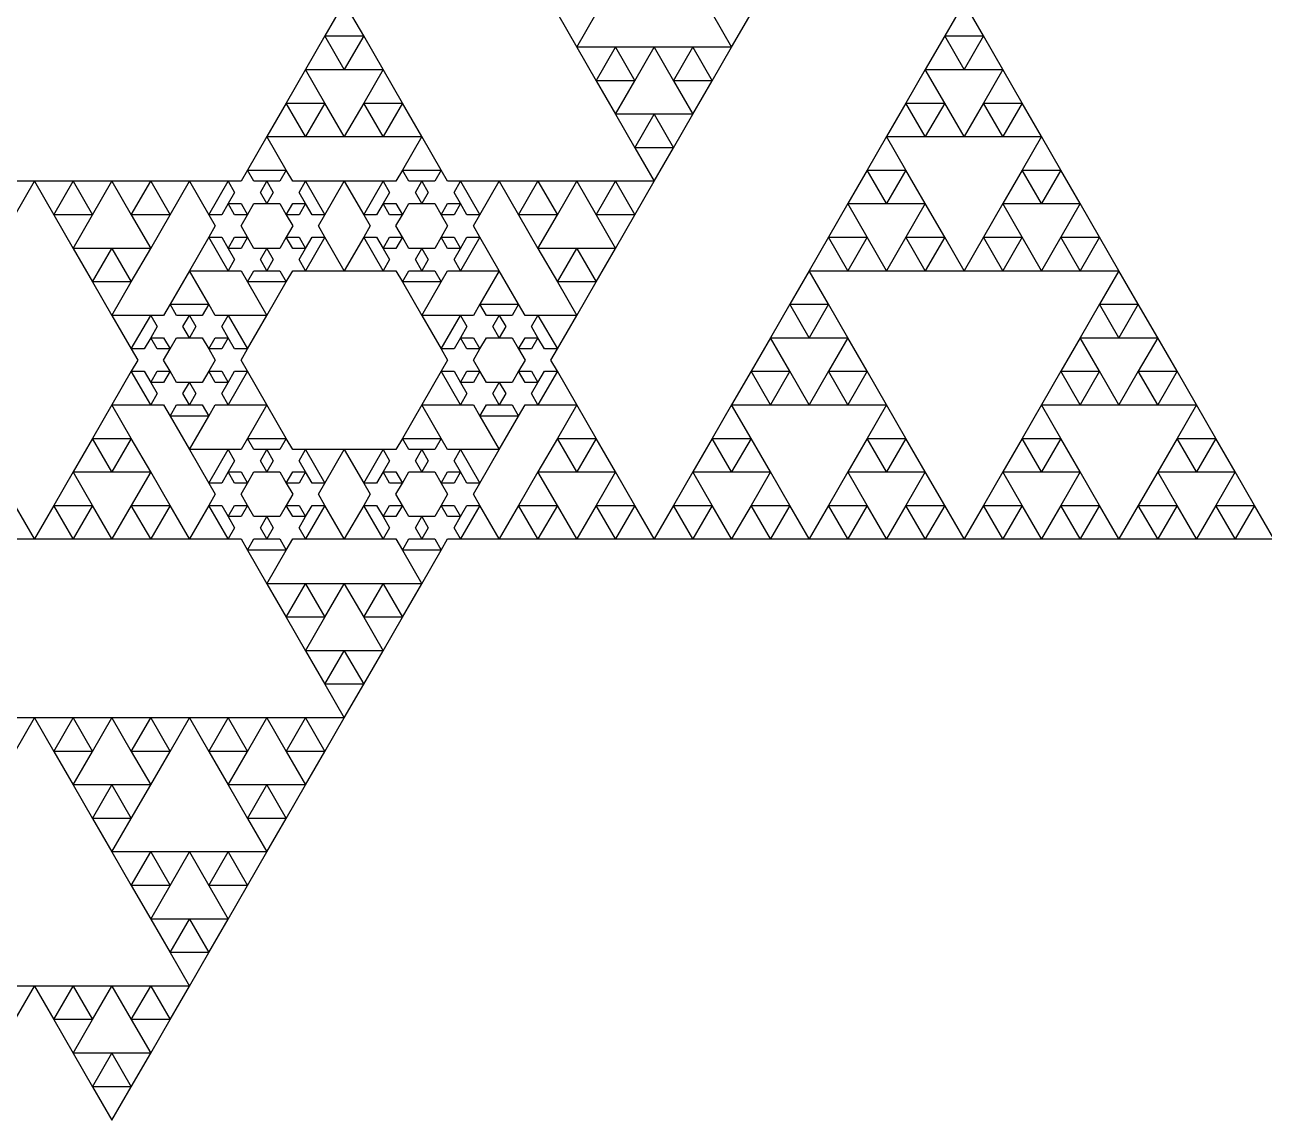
# Model space of a CAD drawing. Header units: metres. Extents: x -50 to 50, y -58 to 58.
# Drawn here: x -12.6 to -0.1, y 8.57 to 19.62 of the extents above; entities that cross this region are included whole.
import ezdxf

# ---------------------------------------------------------------- set-up
doc = ezdxf.new("R2010")
doc.units = ezdxf.units.M

msp = doc.modelspace()

# ---------------------------------------------------------------- linework, layer by layer
for p, q in [((-9.375, 19.8464), (-9.57031, 19.5081)), ((-9.17969, 19.5081), (-9.375, 19.8464)), ((-3.125, 19.8464), (-3.32031, 19.5081)), ((-2.92969, 19.5081), (-3.125, 19.8464)), ((-7.22656, 19.7337), (-7.03125, 19.3954)), ((-7.03125, 19.3954), (-6.83594, 19.7337)), ((-5.66406, 19.7337), (-5.46875, 19.3954)), ((-5.46875, 19.3954), (-5.27344, 19.7337)), ((-9.57031, 19.5081), (-9.76562, 19.1698)), ((-9.57031, 19.5081), (-9.17969, 19.5081)), ((-9.375, 19.1698), (-9.57031, 19.5081)), ((-9.17969, 19.5081), (-9.375, 19.1698)), ((-8.98438, 19.1698), (-9.17969, 19.5081)), ((-3.32031, 19.5081), (-3.51562, 19.1698)), ((-3.32031, 19.5081), (-2.92969, 19.5081)), ((-3.125, 19.1698), (-3.32031, 19.5081)), ((-2.92969, 19.5081), (-3.125, 19.1698)), ((-2.73438, 19.1698), (-2.92969, 19.5081)), ((-6.64062, 19.3954), (-7.03125, 19.3954)), ((-7.03125, 19.3954), (-6.83594, 19.0571)), ((-6.83594, 19.0571), (-6.64062, 19.3954)), ((-6.25, 19.3954), (-6.64062, 19.3954)), ((-6.64062, 19.3954), (-6.44531, 19.0571)), ((-6.44531, 19.0571), (-6.25, 19.3954)), ((-5.85938, 19.3954), (-6.25, 19.3954)), ((-6.25, 19.3954), (-6.05469, 19.0571)), ((-6.05469, 19.0571), (-5.85938, 19.3954)), ((-5.46875, 19.3954), (-5.85938, 19.3954)), ((-5.85938, 19.3954), (-5.66406, 19.0571)), ((-5.66406, 19.0571), (-5.46875, 19.3954)), ((-9.76562, 19.1698), (-9.96094, 18.8315)), ((-9.76562, 19.1698), (-9.375, 19.1698)), ((-9.57031, 18.8315), (-9.76562, 19.1698)), ((-9.375, 19.1698), (-8.98438, 19.1698)), ((-8.98438, 19.1698), (-9.17969, 18.8315)), ((-8.78906, 18.8315), (-8.98438, 19.1698)), ((-3.51562, 19.1698), (-3.71094, 18.8315)), ((-3.51562, 19.1698), (-3.125, 19.1698)), ((-3.32031, 18.8315), (-3.51562, 19.1698)), ((-3.125, 19.1698), (-2.73438, 19.1698)), ((-2.73438, 19.1698), (-2.92969, 18.8315)), ((-2.53906, 18.8315), (-2.73438, 19.1698)), ((-6.44531, 19.0571), (-6.83594, 19.0571)), ((-6.83594, 19.0571), (-6.64062, 18.7188)), ((-6.64062, 18.7188), (-6.44531, 19.0571)), ((-5.66406, 19.0571), (-6.05469, 19.0571)), ((-6.05469, 19.0571), (-5.85938, 18.7188)), ((-5.85938, 18.7188), (-5.66406, 19.0571)), ((-9.96094, 18.8315), (-10.1562, 18.4932)), ((-9.96094, 18.8315), (-9.57031, 18.8315)), ((-9.76562, 18.4932), (-9.96094, 18.8315)), ((-9.57031, 18.8315), (-9.76562, 18.4932)), ((-9.375, 18.4932), (-9.57031, 18.8315)), ((-9.17969, 18.8315), (-9.375, 18.4932)), ((-9.17969, 18.8315), (-8.78906, 18.8315)), ((-8.98438, 18.4932), (-9.17969, 18.8315)), ((-8.78906, 18.8315), (-8.98438, 18.4932)), ((-8.59375, 18.4932), (-8.78906, 18.8315)), ((-3.71094, 18.8315), (-3.90625, 18.4932)), ((-3.71094, 18.8315), (-3.32031, 18.8315)), ((-3.51562, 18.4932), (-3.71094, 18.8315)), ((-3.32031, 18.8315), (-3.51562, 18.4932)), ((-3.125, 18.4932), (-3.32031, 18.8315)), ((-2.92969, 18.8315), (-3.125, 18.4932)), ((-2.92969, 18.8315), (-2.53906, 18.8315)), ((-2.73438, 18.4932), (-2.92969, 18.8315)), ((-2.53906, 18.8315), (-2.73438, 18.4932)), ((-2.34375, 18.4932), (-2.53906, 18.8315)), ((-6.25, 18.7188), (-6.64062, 18.7188)), ((-6.64062, 18.7188), (-6.44531, 18.3805)), ((-6.44531, 18.3805), (-6.25, 18.7188)), ((-5.85938, 18.7188), (-6.25, 18.7188)), ((-6.25, 18.7188), (-6.05469, 18.3805)), ((-6.05469, 18.3805), (-5.85938, 18.7188)), ((-10.1562, 18.4932), (-10.3516, 18.1549)), ((-10.1562, 18.4932), (-9.76562, 18.4932)), ((-9.96094, 18.1549), (-10.1562, 18.4932)), ((-9.76562, 18.4932), (-9.375, 18.4932)), ((-9.375, 18.4932), (-8.98438, 18.4932)), ((-8.98438, 18.4932), (-8.59375, 18.4932)), ((-8.59375, 18.4932), (-8.78906, 18.1549)), ((-8.39844, 18.1549), (-8.59375, 18.4932)), ((-6.05469, 18.3805), (-6.44531, 18.3805)), ((-6.44531, 18.3805), (-6.25, 18.0422)), ((-6.25, 18.0422), (-6.05469, 18.3805)), ((-3.90625, 18.4932), (-4.10156, 18.1549)), ((-3.90625, 18.4932), (-3.51562, 18.4932)), ((-3.71094, 18.1549), (-3.90625, 18.4932)), ((-3.51562, 18.4932), (-3.125, 18.4932)), ((-3.125, 18.4932), (-2.73438, 18.4932)), ((-2.73438, 18.4932), (-2.34375, 18.4932)), ((-2.34375, 18.4932), (-2.53906, 18.1549)), ((-2.14844, 18.1549), (-2.34375, 18.4932)), ((-10.3516, 18.1549), (-10.4167, 18.0422)), ((-10.3516, 18.1549), (-9.96094, 18.1549)), ((-10.2865, 18.0422), (-10.3516, 18.1549)), ((-9.96094, 18.1549), (-10.026, 18.0422)), ((-9.89584, 18.0422), (-9.96094, 18.1549)), ((-8.78906, 18.1549), (-8.85416, 18.0422)), ((-8.78906, 18.1549), (-8.39844, 18.1549)), ((-8.72397, 18.0422), (-8.78906, 18.1549)), ((-8.39844, 18.1549), (-8.46353, 18.0422)), ((-8.33334, 18.0422), (-8.39844, 18.1549)), ((-4.10156, 18.1549), (-4.29688, 17.8167)), ((-4.10156, 18.1549), (-3.71094, 18.1549)), ((-3.90625, 17.8167), (-4.10156, 18.1549)), ((-3.71094, 18.1549), (-3.90625, 17.8167)), ((-3.51562, 17.8167), (-3.71094, 18.1549)), ((-2.53906, 18.1549), (-2.73438, 17.8167)), ((-2.53906, 18.1549), (-2.14844, 18.1549)), ((-2.34375, 17.8167), (-2.53906, 18.1549)), ((-2.14844, 18.1549), (-2.34375, 17.8167)), ((-1.95312, 17.8167), (-2.14844, 18.1549)), ((-12.5, 18.0422), (-12.8906, 18.0422)), ((-12.6953, 17.7039), (-12.5, 18.0422)), ((-12.1094, 18.0422), (-12.5, 18.0422)), ((-12.5, 18.0422), (-12.3047, 17.7039)), ((-12.3047, 17.7039), (-12.1094, 18.0422)), ((-11.7188, 18.0422), (-12.1094, 18.0422)), ((-12.1094, 18.0422), (-11.9141, 17.7039)), ((-11.9141, 17.7039), (-11.7188, 18.0422)), ((-11.3281, 18.0422), (-11.7188, 18.0422)), ((-11.7188, 18.0422), (-11.5234, 17.7039)), ((-11.5234, 17.7039), (-11.3281, 18.0422)), ((-10.9375, 18.0422), (-11.3281, 18.0422)), ((-11.3281, 18.0422), (-11.1328, 17.7039)), ((-11.1328, 17.7039), (-10.9375, 18.0422)), ((-10.5469, 18.0422), (-10.9375, 18.0422)), ((-10.9375, 18.0422), (-10.7422, 17.7039)), ((-10.7422, 17.7039), (-10.5469, 18.0422)), ((-10.4167, 18.0422), (-10.5469, 18.0422)), ((-10.5469, 18.0422), (-10.4818, 17.9294)), ((-10.1562, 18.0422), (-10.2865, 18.0422)), ((-10.2214, 17.9294), (-10.1562, 18.0422)), ((-10.026, 18.0422), (-10.1562, 18.0422)), ((-10.1562, 18.0422), (-10.0911, 17.9294)), ((-9.76562, 18.0422), (-9.89584, 18.0422)), ((-9.83073, 17.9294), (-9.76562, 18.0422)), ((-9.375, 18.0422), (-9.76562, 18.0422)), ((-9.76562, 18.0422), (-9.57031, 17.7039)), ((-9.57031, 17.7039), (-9.375, 18.0422)), ((-8.98438, 18.0422), (-9.375, 18.0422)), ((-9.375, 18.0422), (-9.17969, 17.7039)), ((-9.17969, 17.7039), (-8.98438, 18.0422)), ((-8.85416, 18.0422), (-8.98438, 18.0422)), ((-8.98438, 18.0422), (-8.91927, 17.9294)), ((-8.59375, 18.0422), (-8.72397, 18.0422)), ((-8.65886, 17.9294), (-8.59375, 18.0422)), ((-8.46353, 18.0422), (-8.59375, 18.0422)), ((-8.59375, 18.0422), (-8.52864, 17.9294)), ((-8.20312, 18.0422), (-8.33334, 18.0422)), ((-8.26823, 17.9294), (-8.20312, 18.0422)), ((-7.8125, 18.0422), (-8.20312, 18.0422)), ((-8.20312, 18.0422), (-8.00781, 17.7039)), ((-8.00781, 17.7039), (-7.8125, 18.0422)), ((-7.42188, 18.0422), (-7.8125, 18.0422)), ((-7.8125, 18.0422), (-7.61719, 17.7039)), ((-7.61719, 17.7039), (-7.42188, 18.0422)), ((-7.03125, 18.0422), (-7.42188, 18.0422)), ((-7.42188, 18.0422), (-7.22656, 17.7039)), ((-7.22656, 17.7039), (-7.03125, 18.0422)), ((-6.64062, 18.0422), (-7.03125, 18.0422)), ((-7.03125, 18.0422), (-6.83594, 17.7039)), ((-6.83594, 17.7039), (-6.64062, 18.0422)), ((-6.25, 18.0422), (-6.64062, 18.0422)), ((-6.64062, 18.0422), (-6.44531, 17.7039)), ((-6.44531, 17.7039), (-6.25, 18.0422)), ((-10.4818, 17.9294), (-10.5469, 17.8167)), ((-10.1562, 17.8167), (-10.2214, 17.9294)), ((-10.0911, 17.9294), (-10.1562, 17.8167)), ((-9.76562, 17.8167), (-9.83073, 17.9294)), ((-8.91927, 17.9294), (-8.98438, 17.8167)), ((-8.59375, 17.8167), (-8.65886, 17.9294)), ((-8.52864, 17.9294), (-8.59375, 17.8167)), ((-8.20312, 17.8167), (-8.26823, 17.9294)), ((-10.5469, 17.8167), (-10.612, 17.7039)), ((-10.5469, 17.8167), (-10.4167, 17.8167)), ((-10.4818, 17.7039), (-10.5469, 17.8167)), ((-10.4167, 17.8167), (-10.3516, 17.7039)), ((-10.3516, 17.7039), (-10.2865, 17.8167)), ((-10.2865, 17.8167), (-10.1562, 17.8167)), ((-10.1562, 17.8167), (-10.026, 17.8167)), ((-10.026, 17.8167), (-9.96094, 17.7039)), ((-9.96094, 17.7039), (-9.89584, 17.8167)), ((-9.89584, 17.8167), (-9.76562, 17.8167)), ((-9.76562, 17.8167), (-9.83072, 17.7039)), ((-9.70053, 17.7039), (-9.76562, 17.8167)), ((-8.98438, 17.8167), (-9.04947, 17.7039)), ((-8.98438, 17.8167), (-8.85416, 17.8167)), ((-8.91928, 17.7039), (-8.98438, 17.8167)), ((-8.85416, 17.8167), (-8.78906, 17.7039)), ((-8.78906, 17.7039), (-8.72397, 17.8167)), ((-8.72397, 17.8167), (-8.59375, 17.8167)), ((-8.59375, 17.8167), (-8.46353, 17.8167)), ((-8.46353, 17.8167), (-8.39844, 17.7039)), ((-8.39844, 17.7039), (-8.33334, 17.8167)), ((-8.33334, 17.8167), (-8.20312, 17.8167)), ((-8.20312, 17.8167), (-8.26822, 17.7039)), ((-8.13803, 17.7039), (-8.20312, 17.8167)), ((-4.29688, 17.8167), (-4.49219, 17.4784)), ((-4.29688, 17.8167), (-3.90625, 17.8167)), ((-4.10156, 17.4784), (-4.29688, 17.8167)), ((-3.90625, 17.8167), (-3.51562, 17.8167)), ((-3.51562, 17.8167), (-3.71094, 17.4784)), ((-3.32031, 17.4784), (-3.51562, 17.8167)), ((-2.73438, 17.8167), (-2.92969, 17.4784)), ((-2.73438, 17.8167), (-2.34375, 17.8167)), ((-2.53906, 17.4784), (-2.73438, 17.8167)), ((-2.34375, 17.8167), (-1.95312, 17.8167)), ((-1.95312, 17.8167), (-2.14844, 17.4784)), ((-1.75781, 17.4784), (-1.95312, 17.8167)), ((-11.9141, 17.7039), (-12.3047, 17.7039)), ((-12.3047, 17.7039), (-12.1094, 17.3656)), ((-12.1094, 17.3656), (-11.9141, 17.7039)), ((-11.1328, 17.7039), (-11.5234, 17.7039)), ((-11.5234, 17.7039), (-11.3281, 17.3656)), ((-11.3281, 17.3656), (-11.1328, 17.7039)), ((-10.612, 17.7039), (-10.7422, 17.7039)), ((-10.7422, 17.7039), (-10.6771, 17.5911)), ((-10.3516, 17.7039), (-10.4818, 17.7039)), ((-10.4167, 17.5911), (-10.3516, 17.7039)), ((-9.83072, 17.7039), (-9.96094, 17.7039)), ((-9.96094, 17.7039), (-9.89583, 17.5911)), ((-9.57031, 17.7039), (-9.70053, 17.7039)), ((-9.63542, 17.5911), (-9.57031, 17.7039)), ((-9.04947, 17.7039), (-9.17969, 17.7039)), ((-9.17969, 17.7039), (-9.11458, 17.5911)), ((-8.78906, 17.7039), (-8.91928, 17.7039)), ((-8.85417, 17.5911), (-8.78906, 17.7039)), ((-8.26822, 17.7039), (-8.39844, 17.7039)), ((-8.39844, 17.7039), (-8.33333, 17.5911)), ((-8.00781, 17.7039), (-8.13803, 17.7039)), ((-8.07292, 17.5911), (-8.00781, 17.7039)), ((-7.22656, 17.7039), (-7.61719, 17.7039)), ((-7.61719, 17.7039), (-7.42188, 17.3656)), ((-7.42188, 17.3656), (-7.22656, 17.7039)), ((-6.44531, 17.7039), (-6.83594, 17.7039)), ((-6.83594, 17.7039), (-6.64062, 17.3656)), ((-6.64062, 17.3656), (-6.44531, 17.7039)), ((-10.6771, 17.5911), (-10.7422, 17.4784)), ((-10.3516, 17.4784), (-10.4167, 17.5911)), ((-9.89583, 17.5911), (-9.96094, 17.4784)), ((-9.57031, 17.4784), (-9.63542, 17.5911)), ((-9.11458, 17.5911), (-9.17969, 17.4784)), ((-8.78906, 17.4784), (-8.85417, 17.5911)), ((-8.33333, 17.5911), (-8.39844, 17.4784)), ((-8.00781, 17.4784), (-8.07292, 17.5911)), ((-10.7422, 17.4784), (-10.9375, 17.1401)), ((-10.7422, 17.4784), (-10.612, 17.4784)), ((-10.5469, 17.1401), (-10.7422, 17.4784)), ((-10.612, 17.4784), (-10.5469, 17.3656)), ((-10.5469, 17.3656), (-10.4818, 17.4784)), ((-10.4818, 17.4784), (-10.3516, 17.4784)), ((-10.3516, 17.4784), (-10.4167, 17.3656)), ((-10.2865, 17.3656), (-10.3516, 17.4784)), ((-9.96094, 17.4784), (-10.026, 17.3656)), ((-9.96094, 17.4784), (-9.83072, 17.4784)), ((-9.89584, 17.3656), (-9.96094, 17.4784)), ((-9.83072, 17.4784), (-9.76562, 17.3656)), ((-9.76562, 17.3656), (-9.70053, 17.4784)), ((-9.57031, 17.4784), (-9.76562, 17.1401)), ((-9.70053, 17.4784), (-9.57031, 17.4784)), ((-9.375, 17.1401), (-9.57031, 17.4784)), ((-9.17969, 17.4784), (-9.375, 17.1401)), ((-9.17969, 17.4784), (-9.04947, 17.4784)), ((-8.98438, 17.1401), (-9.17969, 17.4784)), ((-9.04947, 17.4784), (-8.98438, 17.3656)), ((-8.98438, 17.3656), (-8.91928, 17.4784)), ((-8.91928, 17.4784), (-8.78906, 17.4784)), ((-8.78906, 17.4784), (-8.85416, 17.3656)), ((-8.72397, 17.3656), (-8.78906, 17.4784)), ((-8.39844, 17.4784), (-8.46353, 17.3656)), ((-8.39844, 17.4784), (-8.26822, 17.4784)), ((-8.33334, 17.3656), (-8.39844, 17.4784)), ((-8.26822, 17.4784), (-8.20312, 17.3656)), ((-8.20312, 17.3656), (-8.13803, 17.4784)), ((-8.00781, 17.4784), (-8.20312, 17.1401)), ((-8.13803, 17.4784), (-8.00781, 17.4784)), ((-7.8125, 17.1401), (-8.00781, 17.4784)), ((-4.49219, 17.4784), (-4.6875, 17.1401)), ((-4.49219, 17.4784), (-4.10156, 17.4784)), ((-4.29688, 17.1401), (-4.49219, 17.4784)), ((-4.10156, 17.4784), (-4.29688, 17.1401)), ((-3.90625, 17.1401), (-4.10156, 17.4784)), ((-3.71094, 17.4784), (-3.90625, 17.1401)), ((-3.71094, 17.4784), (-3.32031, 17.4784)), ((-3.51562, 17.1401), (-3.71094, 17.4784)), ((-3.32031, 17.4784), (-3.51562, 17.1401)), ((-3.125, 17.1401), (-3.32031, 17.4784)), ((-2.92969, 17.4784), (-3.125, 17.1401)), ((-2.92969, 17.4784), (-2.53906, 17.4784)), ((-2.73438, 17.1401), (-2.92969, 17.4784)), ((-2.53906, 17.4784), (-2.73438, 17.1401)), ((-2.34375, 17.1401), (-2.53906, 17.4784)), ((-2.14844, 17.4784), (-2.34375, 17.1401)), ((-2.14844, 17.4784), (-1.75781, 17.4784)), ((-1.95312, 17.1401), (-2.14844, 17.4784)), ((-1.75781, 17.4784), (-1.95312, 17.1401)), ((-1.5625, 17.1401), (-1.75781, 17.4784)), ((-11.7188, 17.3656), (-12.1094, 17.3656)), ((-12.1094, 17.3656), (-11.9141, 17.0273)), ((-11.9141, 17.0273), (-11.7188, 17.3656)), ((-11.3281, 17.3656), (-11.7188, 17.3656)), ((-11.7188, 17.3656), (-11.5234, 17.0273)), ((-11.5234, 17.0273), (-11.3281, 17.3656)), ((-10.4167, 17.3656), (-10.5469, 17.3656)), ((-10.5469, 17.3656), (-10.4818, 17.2529)), ((-10.4818, 17.2529), (-10.5469, 17.1401)), ((-10.1562, 17.3656), (-10.2865, 17.3656)), ((-10.2214, 17.2529), (-10.1562, 17.3656)), ((-10.1562, 17.1401), (-10.2214, 17.2529)), ((-10.026, 17.3656), (-10.1562, 17.3656)), ((-10.1562, 17.3656), (-10.0911, 17.2529)), ((-10.0911, 17.2529), (-10.1562, 17.1401)), ((-9.76562, 17.3656), (-9.89584, 17.3656)), ((-9.83073, 17.2529), (-9.76562, 17.3656)), ((-9.76562, 17.1401), (-9.83073, 17.2529)), ((-8.85416, 17.3656), (-8.98438, 17.3656)), ((-8.98438, 17.3656), (-8.91927, 17.2529)), ((-8.91927, 17.2529), (-8.98438, 17.1401)), ((-8.59375, 17.3656), (-8.72397, 17.3656)), ((-8.65886, 17.2529), (-8.59375, 17.3656)), ((-8.59375, 17.1401), (-8.65886, 17.2529)), ((-8.46353, 17.3656), (-8.59375, 17.3656)), ((-8.59375, 17.3656), (-8.52864, 17.2529)), ((-8.52864, 17.2529), (-8.59375, 17.1401)), ((-8.20312, 17.3656), (-8.33334, 17.3656)), ((-8.26823, 17.2529), (-8.20312, 17.3656)), ((-8.20312, 17.1401), (-8.26823, 17.2529)), ((-7.03125, 17.3656), (-7.42188, 17.3656)), ((-7.42188, 17.3656), (-7.22656, 17.0273)), ((-7.22656, 17.0273), (-7.03125, 17.3656)), ((-6.64062, 17.3656), (-7.03125, 17.3656)), ((-7.03125, 17.3656), (-6.83594, 17.0273)), ((-6.83594, 17.0273), (-6.64062, 17.3656)), ((-10.9375, 17.1401), (-11.1328, 16.8018)), ((-10.9375, 17.1401), (-10.5469, 17.1401)), ((-10.7422, 16.8018), (-10.9375, 17.1401)), ((-10.5469, 17.1401), (-10.4167, 17.1401)), ((-10.4167, 17.1401), (-10.3516, 17.0273)), ((-10.3516, 17.0273), (-10.2865, 17.1401)), ((-10.2865, 17.1401), (-10.1562, 17.1401)), ((-10.1562, 17.1401), (-10.026, 17.1401)), ((-10.026, 17.1401), (-9.96094, 17.0273)), ((-9.96094, 17.0273), (-9.89584, 17.1401)), ((-9.89584, 17.1401), (-9.76562, 17.1401)), ((-9.76562, 17.1401), (-9.375, 17.1401)), ((-9.375, 17.1401), (-8.98438, 17.1401)), ((-8.98438, 17.1401), (-8.85416, 17.1401)), ((-8.85416, 17.1401), (-8.78906, 17.0273)), ((-8.78906, 17.0273), (-8.72397, 17.1401)), ((-8.72397, 17.1401), (-8.59375, 17.1401)), ((-8.59375, 17.1401), (-8.46353, 17.1401)), ((-8.46353, 17.1401), (-8.39844, 17.0273)), ((-8.39844, 17.0273), (-8.33334, 17.1401)), ((-8.33334, 17.1401), (-8.20312, 17.1401)), ((-8.20312, 17.1401), (-7.8125, 17.1401)), ((-7.8125, 17.1401), (-8.00781, 16.8018)), ((-7.61719, 16.8018), (-7.8125, 17.1401)), ((-4.6875, 17.1401), (-4.88281, 16.8018)), ((-4.6875, 17.1401), (-4.29688, 17.1401)), ((-4.49219, 16.8018), (-4.6875, 17.1401)), ((-4.29688, 17.1401), (-3.90625, 17.1401)), ((-3.90625, 17.1401), (-3.51562, 17.1401)), ((-3.51562, 17.1401), (-3.125, 17.1401)), ((-3.125, 17.1401), (-2.73438, 17.1401)), ((-2.73438, 17.1401), (-2.34375, 17.1401)), ((-2.34375, 17.1401), (-1.95312, 17.1401)), ((-1.95312, 17.1401), (-1.5625, 17.1401)), ((-1.5625, 17.1401), (-1.75781, 16.8018)), ((-1.36719, 16.8018), (-1.5625, 17.1401)), ((-11.5234, 17.0273), (-11.9141, 17.0273)), ((-11.9141, 17.0273), (-11.7188, 16.689)), ((-11.7188, 16.689), (-11.5234, 17.0273)), ((-9.96094, 17.0273), (-10.3516, 17.0273)), ((-10.3516, 17.0273), (-10.1562, 16.689)), ((-10.1562, 16.689), (-9.96094, 17.0273)), ((-8.39844, 17.0273), (-8.78906, 17.0273)), ((-8.78906, 17.0273), (-8.59375, 16.689)), ((-8.59375, 16.689), (-8.39844, 17.0273)), ((-6.83594, 17.0273), (-7.22656, 17.0273)), ((-7.22656, 17.0273), (-7.03125, 16.689)), ((-7.03125, 16.689), (-6.83594, 17.0273)), ((-11.1328, 16.8018), (-11.1979, 16.689)), ((-11.1328, 16.8018), (-10.7422, 16.8018)), ((-11.0677, 16.689), (-11.1328, 16.8018)), ((-10.7422, 16.8018), (-10.8073, 16.689)), ((-10.6771, 16.689), (-10.7422, 16.8018)), ((-8.00781, 16.8018), (-8.07291, 16.689)), ((-8.00781, 16.8018), (-7.61719, 16.8018)), ((-7.94272, 16.689), (-8.00781, 16.8018)), ((-7.61719, 16.8018), (-7.68228, 16.689)), ((-7.55209, 16.689), (-7.61719, 16.8018)), ((-4.88281, 16.8018), (-5.07812, 16.4635)), ((-4.88281, 16.8018), (-4.49219, 16.8018)), ((-4.6875, 16.4635), (-4.88281, 16.8018)), ((-4.49219, 16.8018), (-4.6875, 16.4635)), ((-4.29688, 16.4635), (-4.49219, 16.8018)), ((-1.75781, 16.8018), (-1.95312, 16.4635)), ((-1.75781, 16.8018), (-1.36719, 16.8018)), ((-1.5625, 16.4635), (-1.75781, 16.8018)), ((-1.36719, 16.8018), (-1.5625, 16.4635)), ((-1.17188, 16.4635), (-1.36719, 16.8018)), ((-11.3281, 16.689), (-11.7188, 16.689)), ((-11.7188, 16.689), (-11.5234, 16.3507)), ((-11.5234, 16.3507), (-11.3281, 16.689)), ((-11.1979, 16.689), (-11.3281, 16.689)), ((-11.3281, 16.689), (-11.263, 16.5763)), ((-10.9375, 16.689), (-11.0677, 16.689)), ((-11.0026, 16.5763), (-10.9375, 16.689)), ((-10.8073, 16.689), (-10.9375, 16.689)), ((-10.9375, 16.689), (-10.8724, 16.5763)), ((-10.5469, 16.689), (-10.6771, 16.689)), ((-10.612, 16.5763), (-10.5469, 16.689)), ((-10.1562, 16.689), (-10.5469, 16.689)), ((-10.5469, 16.689), (-10.3516, 16.3507)), ((-10.3516, 16.3507), (-10.1562, 16.689)), ((-8.20312, 16.689), (-8.59375, 16.689)), ((-8.59375, 16.689), (-8.39844, 16.3507)), ((-8.39844, 16.3507), (-8.20312, 16.689)), ((-8.07291, 16.689), (-8.20312, 16.689)), ((-8.20312, 16.689), (-8.13802, 16.5763)), ((-7.8125, 16.689), (-7.94272, 16.689)), ((-7.87761, 16.5763), (-7.8125, 16.689)), ((-7.68228, 16.689), (-7.8125, 16.689)), ((-7.8125, 16.689), (-7.74739, 16.5763)), ((-7.42188, 16.689), (-7.55209, 16.689)), ((-7.48698, 16.5763), (-7.42188, 16.689)), ((-7.03125, 16.689), (-7.42188, 16.689)), ((-7.42188, 16.689), (-7.22656, 16.3507)), ((-7.22656, 16.3507), (-7.03125, 16.689)), ((-11.263, 16.5763), (-11.3281, 16.4635)), ((-10.9375, 16.4635), (-11.0026, 16.5763)), ((-10.8724, 16.5763), (-10.9375, 16.4635)), ((-10.5469, 16.4635), (-10.612, 16.5763)), ((-8.13802, 16.5763), (-8.20312, 16.4635)), ((-7.8125, 16.4635), (-7.87761, 16.5763)), ((-7.74739, 16.5763), (-7.8125, 16.4635)), ((-7.42188, 16.4635), (-7.48698, 16.5763)), ((-11.3281, 16.4635), (-11.3932, 16.3507)), ((-11.3281, 16.4635), (-11.1979, 16.4635)), ((-11.263, 16.3507), (-11.3281, 16.4635)), ((-11.1979, 16.4635), (-11.1328, 16.3507)), ((-11.1328, 16.3507), (-11.0677, 16.4635)), ((-11.0677, 16.4635), (-10.9375, 16.4635)), ((-10.9375, 16.4635), (-10.8073, 16.4635)), ((-10.8073, 16.4635), (-10.7422, 16.3507)), ((-10.7422, 16.3507), (-10.6771, 16.4635)), ((-10.6771, 16.4635), (-10.5469, 16.4635)), ((-10.5469, 16.4635), (-10.612, 16.3507)), ((-10.4818, 16.3507), (-10.5469, 16.4635)), ((-8.20312, 16.4635), (-8.26822, 16.3507)), ((-8.20312, 16.4635), (-8.07291, 16.4635)), ((-8.13803, 16.3507), (-8.20312, 16.4635)), ((-8.07291, 16.4635), (-8.00781, 16.3507)), ((-8.00781, 16.3507), (-7.94272, 16.4635)), ((-7.94272, 16.4635), (-7.8125, 16.4635)), ((-7.8125, 16.4635), (-7.68228, 16.4635)), ((-7.68228, 16.4635), (-7.61719, 16.3507)), ((-7.61719, 16.3507), (-7.55209, 16.4635)), ((-7.55209, 16.4635), (-7.42188, 16.4635)), ((-7.42188, 16.4635), (-7.48697, 16.3507)), ((-7.35678, 16.3507), (-7.42188, 16.4635)), ((-5.07812, 16.4635), (-5.27344, 16.1252)), ((-5.07812, 16.4635), (-4.6875, 16.4635)), ((-4.88281, 16.1252), (-5.07812, 16.4635)), ((-4.6875, 16.4635), (-4.29688, 16.4635)), ((-4.29688, 16.4635), (-4.49219, 16.1252)), ((-4.10156, 16.1252), (-4.29688, 16.4635)), ((-1.95312, 16.4635), (-2.14844, 16.1252)), ((-1.95312, 16.4635), (-1.5625, 16.4635)), ((-1.75781, 16.1252), (-1.95312, 16.4635)), ((-1.5625, 16.4635), (-1.17188, 16.4635)), ((-1.17188, 16.4635), (-1.36719, 16.1252)), ((-0.97656, 16.1252), (-1.17188, 16.4635)), ((-11.3932, 16.3507), (-11.5234, 16.3507)), ((-11.5234, 16.3507), (-11.4583, 16.238)), ((-11.1328, 16.3507), (-11.263, 16.3507)), ((-11.1979, 16.238), (-11.1328, 16.3507)), ((-10.612, 16.3507), (-10.7422, 16.3507)), ((-10.7422, 16.3507), (-10.6771, 16.238)), ((-10.3516, 16.3507), (-10.4818, 16.3507)), ((-10.4167, 16.238), (-10.3516, 16.3507)), ((-8.26822, 16.3507), (-8.39844, 16.3507)), ((-8.39844, 16.3507), (-8.33333, 16.238)), ((-8.00781, 16.3507), (-8.13803, 16.3507)), ((-8.07292, 16.238), (-8.00781, 16.3507)), ((-7.48697, 16.3507), (-7.61719, 16.3507)), ((-7.61719, 16.3507), (-7.55208, 16.238)), ((-7.22656, 16.3507), (-7.35678, 16.3507)), ((-7.29167, 16.238), (-7.22656, 16.3507)), ((-11.5234, 16.1252), (-11.7188, 15.7869)), ((-11.4583, 16.238), (-11.5234, 16.1252)), ((-11.5234, 16.1252), (-11.3932, 16.1252)), ((-11.3281, 15.7869), (-11.5234, 16.1252)), ((-11.3932, 16.1252), (-11.3281, 16.0125)), ((-11.3281, 16.0125), (-11.263, 16.1252)), ((-11.263, 16.1252), (-11.1328, 16.1252)), ((-11.1328, 16.1252), (-11.1979, 16.238)), ((-11.1328, 16.1252), (-11.1979, 16.0125)), ((-11.0677, 16.0125), (-11.1328, 16.1252)), ((-10.7422, 16.1252), (-10.8073, 16.0125)), ((-10.6771, 16.238), (-10.7422, 16.1252)), ((-10.7422, 16.1252), (-10.612, 16.1252)), ((-10.6771, 16.0125), (-10.7422, 16.1252)), ((-10.612, 16.1252), (-10.5469, 16.0125)), ((-10.5469, 16.0125), (-10.4818, 16.1252)), ((-10.3516, 16.1252), (-10.5469, 15.7869)), ((-10.4818, 16.1252), (-10.3516, 16.1252)), ((-10.3516, 16.1252), (-10.4167, 16.238)), ((-10.1562, 15.7869), (-10.3516, 16.1252)), ((-8.39844, 16.1252), (-8.59375, 15.7869)), ((-8.33333, 16.238), (-8.39844, 16.1252)), ((-8.39844, 16.1252), (-8.26822, 16.1252)), ((-8.20312, 15.7869), (-8.39844, 16.1252)), ((-8.26822, 16.1252), (-8.20312, 16.0125)), ((-8.20312, 16.0125), (-8.13803, 16.1252)), ((-8.13803, 16.1252), (-8.00781, 16.1252)), ((-8.00781, 16.1252), (-8.07292, 16.238)), ((-8.00781, 16.1252), (-8.07291, 16.0125)), ((-7.94272, 16.0125), (-8.00781, 16.1252)), ((-7.61719, 16.1252), (-7.68228, 16.0125)), ((-7.55208, 16.238), (-7.61719, 16.1252)), ((-7.61719, 16.1252), (-7.48697, 16.1252)), ((-7.55209, 16.0125), (-7.61719, 16.1252)), ((-7.48697, 16.1252), (-7.42188, 16.0125)), ((-7.42188, 16.0125), (-7.35678, 16.1252)), ((-7.22656, 16.1252), (-7.42188, 15.7869)), ((-7.35678, 16.1252), (-7.22656, 16.1252)), ((-7.22656, 16.1252), (-7.29167, 16.238)), ((-7.03125, 15.7869), (-7.22656, 16.1252)), ((-5.27344, 16.1252), (-5.46875, 15.7869)), ((-5.27344, 16.1252), (-4.88281, 16.1252)), ((-5.07812, 15.7869), (-5.27344, 16.1252)), ((-4.88281, 16.1252), (-5.07812, 15.7869)), ((-4.6875, 15.7869), (-4.88281, 16.1252)), ((-4.49219, 16.1252), (-4.6875, 15.7869)), ((-4.49219, 16.1252), (-4.10156, 16.1252)), ((-4.29688, 15.7869), (-4.49219, 16.1252)), ((-4.10156, 16.1252), (-4.29688, 15.7869)), ((-3.90625, 15.7869), (-4.10156, 16.1252)), ((-2.14844, 16.1252), (-2.34375, 15.7869)), ((-2.14844, 16.1252), (-1.75781, 16.1252)), ((-1.95312, 15.7869), (-2.14844, 16.1252)), ((-1.75781, 16.1252), (-1.95312, 15.7869)), ((-1.5625, 15.7869), (-1.75781, 16.1252)), ((-1.36719, 16.1252), (-1.5625, 15.7869)), ((-1.36719, 16.1252), (-0.97656, 16.1252)), ((-1.17188, 15.7869), (-1.36719, 16.1252)), ((-0.97656, 16.1252), (-1.17188, 15.7869)), ((-0.78125, 15.7869), (-0.97656, 16.1252)), ((-11.1979, 16.0125), (-11.3281, 16.0125)), ((-11.3281, 16.0125), (-11.263, 15.8997)), ((-10.9375, 16.0125), (-11.0677, 16.0125)), ((-11.0026, 15.8997), (-10.9375, 16.0125)), ((-10.8073, 16.0125), (-10.9375, 16.0125)), ((-10.9375, 16.0125), (-10.8724, 15.8997)), ((-10.5469, 16.0125), (-10.6771, 16.0125)), ((-10.612, 15.8997), (-10.5469, 16.0125)), ((-8.07291, 16.0125), (-8.20312, 16.0125)), ((-8.20312, 16.0125), (-8.13802, 15.8997)), ((-7.8125, 16.0125), (-7.94272, 16.0125)), ((-7.87761, 15.8997), (-7.8125, 16.0125)), ((-7.68228, 16.0125), (-7.8125, 16.0125)), ((-7.8125, 16.0125), (-7.74739, 15.8997)), ((-7.42188, 16.0125), (-7.55209, 16.0125)), ((-7.48698, 15.8997), (-7.42188, 16.0125)), ((-11.263, 15.8997), (-11.3281, 15.7869)), ((-10.9375, 15.7869), (-11.0026, 15.8997)), ((-10.8724, 15.8997), (-10.9375, 15.7869)), ((-10.5469, 15.7869), (-10.612, 15.8997)), ((-8.13802, 15.8997), (-8.20312, 15.7869)), ((-7.8125, 15.7869), (-7.87761, 15.8997)), ((-7.74739, 15.8997), (-7.8125, 15.7869)), ((-7.42188, 15.7869), (-7.48698, 15.8997)), ((-11.7188, 15.7869), (-11.9141, 15.4486)), ((-11.7188, 15.7869), (-11.3281, 15.7869)), ((-11.5234, 15.4486), (-11.7188, 15.7869)), ((-11.3281, 15.7869), (-11.1979, 15.7869)), ((-11.1979, 15.7869), (-11.1328, 15.6742)), ((-11.1328, 15.6742), (-11.0677, 15.7869)), ((-11.0677, 15.7869), (-10.9375, 15.7869)), ((-10.9375, 15.7869), (-10.8073, 15.7869)), ((-10.8073, 15.7869), (-10.7422, 15.6742)), ((-10.7422, 15.6742), (-10.6771, 15.7869)), ((-10.6771, 15.7869), (-10.5469, 15.7869)), ((-10.5469, 15.7869), (-10.1562, 15.7869)), ((-10.1562, 15.7869), (-10.3516, 15.4486)), ((-9.96094, 15.4486), (-10.1562, 15.7869)), ((-8.59375, 15.7869), (-8.78906, 15.4486)), ((-8.59375, 15.7869), (-8.20312, 15.7869)), ((-8.39844, 15.4486), (-8.59375, 15.7869)), ((-8.20312, 15.7869), (-8.07291, 15.7869)), ((-8.07291, 15.7869), (-8.00781, 15.6742)), ((-8.00781, 15.6742), (-7.94272, 15.7869)), ((-7.94272, 15.7869), (-7.8125, 15.7869)), ((-7.8125, 15.7869), (-7.68228, 15.7869)), ((-7.68228, 15.7869), (-7.61719, 15.6742)), ((-7.61719, 15.6742), (-7.55209, 15.7869)), ((-7.55209, 15.7869), (-7.42188, 15.7869)), ((-7.42188, 15.7869), (-7.03125, 15.7869)), ((-7.03125, 15.7869), (-7.22656, 15.4486)), ((-6.83594, 15.4486), (-7.03125, 15.7869)), ((-5.46875, 15.7869), (-5.66406, 15.4486)), ((-5.46875, 15.7869), (-5.07812, 15.7869)), ((-5.27344, 15.4486), (-5.46875, 15.7869)), ((-5.07812, 15.7869), (-4.6875, 15.7869)), ((-4.6875, 15.7869), (-4.29688, 15.7869)), ((-4.29688, 15.7869), (-3.90625, 15.7869)), ((-3.90625, 15.7869), (-4.10156, 15.4486)), ((-3.71094, 15.4486), (-3.90625, 15.7869)), ((-2.34375, 15.7869), (-2.53906, 15.4486)), ((-2.34375, 15.7869), (-1.95312, 15.7869)), ((-2.14844, 15.4486), (-2.34375, 15.7869)), ((-1.95312, 15.7869), (-1.5625, 15.7869)), ((-1.5625, 15.7869), (-1.17188, 15.7869)), ((-1.17188, 15.7869), (-0.78125, 15.7869)), ((-0.78125, 15.7869), (-0.97656, 15.4486)), ((-0.58594, 15.4486), (-0.78125, 15.7869)), ((-10.7422, 15.6742), (-11.1328, 15.6742)), ((-11.1328, 15.6742), (-10.9375, 15.3359)), ((-10.9375, 15.3359), (-10.7422, 15.6742)), ((-7.61719, 15.6742), (-8.00781, 15.6742)), ((-8.00781, 15.6742), (-7.8125, 15.3359)), ((-7.8125, 15.3359), (-7.61719, 15.6742)), ((-11.9141, 15.4486), (-12.1094, 15.1103)), ((-11.9141, 15.4486), (-11.5234, 15.4486)), ((-11.7188, 15.1103), (-11.9141, 15.4486)), ((-11.5234, 15.4486), (-11.7188, 15.1103)), ((-11.3281, 15.1103), (-11.5234, 15.4486)), ((-10.3516, 15.4486), (-10.4167, 15.3359)), ((-10.3516, 15.4486), (-9.96094, 15.4486)), ((-10.2865, 15.3359), (-10.3516, 15.4486)), ((-9.96094, 15.4486), (-10.026, 15.3359)), ((-9.89584, 15.3359), (-9.96094, 15.4486)), ((-8.78906, 15.4486), (-8.85416, 15.3359)), ((-8.78906, 15.4486), (-8.39844, 15.4486)), ((-8.72397, 15.3359), (-8.78906, 15.4486)), ((-8.39844, 15.4486), (-8.46353, 15.3359)), ((-8.33334, 15.3359), (-8.39844, 15.4486)), ((-7.22656, 15.4486), (-7.42188, 15.1103)), ((-7.22656, 15.4486), (-6.83594, 15.4486)), ((-7.03125, 15.1103), (-7.22656, 15.4486)), ((-6.83594, 15.4486), (-7.03125, 15.1103)), ((-6.64062, 15.1103), (-6.83594, 15.4486)), ((-5.66406, 15.4486), (-5.85938, 15.1103)), ((-5.66406, 15.4486), (-5.27344, 15.4486)), ((-5.46875, 15.1103), (-5.66406, 15.4486)), ((-5.27344, 15.4486), (-5.46875, 15.1103)), ((-5.07812, 15.1103), (-5.27344, 15.4486)), ((-4.10156, 15.4486), (-4.29688, 15.1103)), ((-4.10156, 15.4486), (-3.71094, 15.4486)), ((-3.90625, 15.1103), (-4.10156, 15.4486)), ((-3.71094, 15.4486), (-3.90625, 15.1103)), ((-3.51562, 15.1103), (-3.71094, 15.4486)), ((-2.53906, 15.4486), (-2.73438, 15.1103)), ((-2.53906, 15.4486), (-2.14844, 15.4486)), ((-2.34375, 15.1103), (-2.53906, 15.4486)), ((-2.14844, 15.4486), (-2.34375, 15.1103)), ((-1.95312, 15.1103), (-2.14844, 15.4486)), ((-0.97656, 15.4486), (-1.17188, 15.1103)), ((-0.97656, 15.4486), (-0.58594, 15.4486)), ((-0.78125, 15.1103), (-0.97656, 15.4486)), ((-0.58594, 15.4486), (-0.78125, 15.1103)), ((-0.39062, 15.1103), (-0.58594, 15.4486)), ((-10.5469, 15.3359), (-10.9375, 15.3359)), ((-10.9375, 15.3359), (-10.7422, 14.9976)), ((-10.7422, 14.9976), (-10.5469, 15.3359)), ((-10.4167, 15.3359), (-10.5469, 15.3359)), ((-10.5469, 15.3359), (-10.4818, 15.2231)), ((-10.1562, 15.3359), (-10.2865, 15.3359)), ((-10.2214, 15.2231), (-10.1562, 15.3359)), ((-10.026, 15.3359), (-10.1562, 15.3359)), ((-10.1562, 15.3359), (-10.0911, 15.2231)), ((-9.76562, 15.3359), (-9.89584, 15.3359)), ((-9.83073, 15.2231), (-9.76562, 15.3359)), ((-9.375, 15.3359), (-9.76562, 15.3359)), ((-9.76562, 15.3359), (-9.57031, 14.9976)), ((-9.57031, 14.9976), (-9.375, 15.3359)), ((-8.98438, 15.3359), (-9.375, 15.3359)), ((-9.375, 15.3359), (-9.17969, 14.9976)), ((-9.17969, 14.9976), (-8.98438, 15.3359)), ((-8.85416, 15.3359), (-8.98438, 15.3359)), ((-8.98438, 15.3359), (-8.91927, 15.2231)), ((-8.59375, 15.3359), (-8.72397, 15.3359)), ((-8.65886, 15.2231), (-8.59375, 15.3359)), ((-8.46353, 15.3359), (-8.59375, 15.3359)), ((-8.59375, 15.3359), (-8.52864, 15.2231)), ((-8.20312, 15.3359), (-8.33334, 15.3359)), ((-8.26823, 15.2231), (-8.20312, 15.3359)), ((-7.8125, 15.3359), (-8.20312, 15.3359)), ((-8.20312, 15.3359), (-8.00781, 14.9976)), ((-8.00781, 14.9976), (-7.8125, 15.3359)), ((-10.4818, 15.2231), (-10.5469, 15.1103)), ((-10.1562, 15.1103), (-10.2214, 15.2231)), ((-10.0911, 15.2231), (-10.1562, 15.1103)), ((-9.76562, 15.1103), (-9.83073, 15.2231)), ((-8.91927, 15.2231), (-8.98438, 15.1103)), ((-8.59375, 15.1103), (-8.65886, 15.2231)), ((-8.52864, 15.2231), (-8.59375, 15.1103)), ((-8.20312, 15.1103), (-8.26823, 15.2231)), ((-12.1094, 15.1103), (-12.3047, 14.772)), ((-12.1094, 15.1103), (-11.7188, 15.1103)), ((-11.9141, 14.772), (-12.1094, 15.1103)), ((-11.7188, 15.1103), (-11.3281, 15.1103)), ((-11.3281, 15.1103), (-11.5234, 14.772)), ((-11.1328, 14.772), (-11.3281, 15.1103)), ((-10.5469, 15.1103), (-10.612, 14.9976)), ((-10.5469, 15.1103), (-10.4167, 15.1103)), ((-10.4818, 14.9976), (-10.5469, 15.1103)), ((-10.4167, 15.1103), (-10.3516, 14.9976)), ((-10.3516, 14.9976), (-10.2865, 15.1103)), ((-10.2865, 15.1103), (-10.1562, 15.1103)), ((-10.1562, 15.1103), (-10.026, 15.1103)), ((-10.026, 15.1103), (-9.96094, 14.9976)), ((-9.96094, 14.9976), (-9.89584, 15.1103)), ((-9.89584, 15.1103), (-9.76562, 15.1103)), ((-9.76562, 15.1103), (-9.83072, 14.9976)), ((-9.70053, 14.9976), (-9.76562, 15.1103)), ((-8.98438, 15.1103), (-9.04947, 14.9976)), ((-8.98438, 15.1103), (-8.85416, 15.1103)), ((-8.91928, 14.9976), (-8.98438, 15.1103)), ((-8.85416, 15.1103), (-8.78906, 14.9976)), ((-8.78906, 14.9976), (-8.72397, 15.1103)), ((-8.72397, 15.1103), (-8.59375, 15.1103)), ((-8.59375, 15.1103), (-8.46353, 15.1103)), ((-8.46353, 15.1103), (-8.39844, 14.9976)), ((-8.39844, 14.9976), (-8.33334, 15.1103)), ((-8.33334, 15.1103), (-8.20312, 15.1103)), ((-8.20312, 15.1103), (-8.26822, 14.9976)), ((-8.13803, 14.9976), (-8.20312, 15.1103)), ((-7.42188, 15.1103), (-7.61719, 14.772)), ((-7.42188, 15.1103), (-7.03125, 15.1103)), ((-7.22656, 14.772), (-7.42188, 15.1103)), ((-7.03125, 15.1103), (-6.64062, 15.1103)), ((-6.64062, 15.1103), (-6.83594, 14.772)), ((-6.44531, 14.772), (-6.64062, 15.1103)), ((-5.85938, 15.1103), (-6.05469, 14.772)), ((-5.85938, 15.1103), (-5.46875, 15.1103)), ((-5.66406, 14.772), (-5.85938, 15.1103)), ((-5.46875, 15.1103), (-5.07812, 15.1103)), ((-5.07812, 15.1103), (-5.27344, 14.772)), ((-4.88281, 14.772), (-5.07812, 15.1103)), ((-4.29688, 15.1103), (-4.49219, 14.772)), ((-4.29688, 15.1103), (-3.90625, 15.1103)), ((-4.10156, 14.772), (-4.29688, 15.1103)), ((-3.90625, 15.1103), (-3.51562, 15.1103)), ((-3.51562, 15.1103), (-3.71094, 14.772)), ((-3.32031, 14.772), (-3.51562, 15.1103)), ((-2.73438, 15.1103), (-2.92969, 14.772)), ((-2.73438, 15.1103), (-2.34375, 15.1103)), ((-2.53906, 14.772), (-2.73438, 15.1103)), ((-2.34375, 15.1103), (-1.95312, 15.1103)), ((-1.95312, 15.1103), (-2.14844, 14.772)), ((-1.75781, 14.772), (-1.95312, 15.1103)), ((-1.17188, 15.1103), (-1.36719, 14.772)), ((-1.17188, 15.1103), (-0.78125, 15.1103)), ((-0.97656, 14.772), (-1.17188, 15.1103)), ((-0.78125, 15.1103), (-0.39062, 15.1103)), ((-0.39062, 15.1103), (-0.58594, 14.772)), ((-0.19531, 14.772), (-0.39062, 15.1103)), ((-10.612, 14.9976), (-10.7422, 14.9976)), ((-10.7422, 14.9976), (-10.6771, 14.8848)), ((-10.6771, 14.8848), (-10.7422, 14.772)), ((-10.3516, 14.9976), (-10.4818, 14.9976)), ((-10.4167, 14.8848), (-10.3516, 14.9976)), ((-10.3516, 14.772), (-10.4167, 14.8848)), ((-9.83072, 14.9976), (-9.96094, 14.9976)), ((-9.96094, 14.9976), (-9.89583, 14.8848)), ((-9.89583, 14.8848), (-9.96094, 14.772)), ((-9.57031, 14.9976), (-9.70053, 14.9976)), ((-9.63542, 14.8848), (-9.57031, 14.9976)), ((-9.57031, 14.772), (-9.63542, 14.8848)), ((-9.04947, 14.9976), (-9.17969, 14.9976)), ((-9.17969, 14.9976), (-9.11458, 14.8848)), ((-9.11458, 14.8848), (-9.17969, 14.772)), ((-8.78906, 14.9976), (-8.91928, 14.9976)), ((-8.85417, 14.8848), (-8.78906, 14.9976)), ((-8.78906, 14.772), (-8.85417, 14.8848)), ((-8.26822, 14.9976), (-8.39844, 14.9976)), ((-8.39844, 14.9976), (-8.33333, 14.8848)), ((-8.33333, 14.8848), (-8.39844, 14.772)), ((-8.00781, 14.9976), (-8.13803, 14.9976)), ((-8.07292, 14.8848), (-8.00781, 14.9976)), ((-8.00781, 14.772), (-8.07292, 14.8848)), ((-12.5, 14.4337), (-12.6953, 14.772)), ((-12.3047, 14.772), (-12.5, 14.4337)), ((-12.3047, 14.772), (-11.9141, 14.772)), ((-12.1094, 14.4337), (-12.3047, 14.772)), ((-11.9141, 14.772), (-12.1094, 14.4337)), ((-11.7188, 14.4337), (-11.9141, 14.772)), ((-11.5234, 14.772), (-11.7188, 14.4337)), ((-11.5234, 14.772), (-11.1328, 14.772)), ((-11.3281, 14.4337), (-11.5234, 14.772)), ((-11.1328, 14.772), (-11.3281, 14.4337)), ((-10.9375, 14.4337), (-11.1328, 14.772)), ((-10.7422, 14.772), (-10.9375, 14.4337)), ((-10.7422, 14.772), (-10.612, 14.772)), ((-10.5469, 14.4337), (-10.7422, 14.772)), ((-10.612, 14.772), (-10.5469, 14.6593)), ((-10.5469, 14.6593), (-10.4818, 14.772)), ((-10.4818, 14.772), (-10.3516, 14.772)), ((-10.3516, 14.772), (-10.4167, 14.6593)), ((-10.2865, 14.6593), (-10.3516, 14.772)), ((-9.96094, 14.772), (-10.026, 14.6593)), ((-9.96094, 14.772), (-9.83072, 14.772)), ((-9.89584, 14.6593), (-9.96094, 14.772)), ((-9.83072, 14.772), (-9.76562, 14.6593)), ((-9.76562, 14.6593), (-9.70053, 14.772)), ((-9.57031, 14.772), (-9.76562, 14.4337)), ((-9.70053, 14.772), (-9.57031, 14.772)), ((-9.375, 14.4337), (-9.57031, 14.772)), ((-9.17969, 14.772), (-9.375, 14.4337)), ((-9.17969, 14.772), (-9.04947, 14.772)), ((-8.98438, 14.4337), (-9.17969, 14.772)), ((-9.04947, 14.772), (-8.98438, 14.6593)), ((-8.98438, 14.6593), (-8.91928, 14.772)), ((-8.91928, 14.772), (-8.78906, 14.772)), ((-8.78906, 14.772), (-8.85416, 14.6593)), ((-8.72397, 14.6593), (-8.78906, 14.772)), ((-8.39844, 14.772), (-8.46353, 14.6593)), ((-8.39844, 14.772), (-8.26822, 14.772)), ((-8.33334, 14.6593), (-8.39844, 14.772)), ((-8.26822, 14.772), (-8.20312, 14.6593)), ((-8.20312, 14.6593), (-8.13803, 14.772)), ((-8.00781, 14.772), (-8.20312, 14.4337)), ((-8.13803, 14.772), (-8.00781, 14.772)), ((-7.8125, 14.4337), (-8.00781, 14.772)), ((-7.61719, 14.772), (-7.8125, 14.4337)), ((-7.61719, 14.772), (-7.22656, 14.772)), ((-7.42188, 14.4337), (-7.61719, 14.772)), ((-7.22656, 14.772), (-7.42188, 14.4337)), ((-7.03125, 14.4337), (-7.22656, 14.772)), ((-6.83594, 14.772), (-7.03125, 14.4337)), ((-6.83594, 14.772), (-6.44531, 14.772)), ((-6.64062, 14.4337), (-6.83594, 14.772)), ((-6.44531, 14.772), (-6.64062, 14.4337)), ((-6.25, 14.4337), (-6.44531, 14.772)), ((-6.05469, 14.772), (-6.25, 14.4337)), ((-6.05469, 14.772), (-5.66406, 14.772)), ((-5.85938, 14.4337), (-6.05469, 14.772)), ((-5.66406, 14.772), (-5.85938, 14.4337)), ((-5.46875, 14.4337), (-5.66406, 14.772)), ((-5.27344, 14.772), (-5.46875, 14.4337)), ((-5.27344, 14.772), (-4.88281, 14.772)), ((-5.07812, 14.4337), (-5.27344, 14.772)), ((-4.88281, 14.772), (-5.07812, 14.4337)), ((-4.6875, 14.4337), (-4.88281, 14.772)), ((-4.49219, 14.772), (-4.6875, 14.4337)), ((-4.49219, 14.772), (-4.10156, 14.772)), ((-4.29688, 14.4337), (-4.49219, 14.772)), ((-4.10156, 14.772), (-4.29688, 14.4337)), ((-3.90625, 14.4337), (-4.10156, 14.772)), ((-3.71094, 14.772), (-3.90625, 14.4337)), ((-3.71094, 14.772), (-3.32031, 14.772)), ((-3.51562, 14.4337), (-3.71094, 14.772)), ((-3.32031, 14.772), (-3.51562, 14.4337)), ((-3.125, 14.4337), (-3.32031, 14.772)), ((-2.92969, 14.772), (-3.125, 14.4337)), ((-2.92969, 14.772), (-2.53906, 14.772)), ((-2.73438, 14.4337), (-2.92969, 14.772)), ((-2.53906, 14.772), (-2.73438, 14.4337)), ((-2.34375, 14.4337), (-2.53906, 14.772)), ((-2.14844, 14.772), (-2.34375, 14.4337)), ((-2.14844, 14.772), (-1.75781, 14.772)), ((-1.95312, 14.4337), (-2.14844, 14.772)), ((-1.75781, 14.772), (-1.95312, 14.4337)), ((-1.5625, 14.4337), (-1.75781, 14.772)), ((-1.36719, 14.772), (-1.5625, 14.4337)), ((-1.36719, 14.772), (-0.97656, 14.772)), ((-1.17188, 14.4337), (-1.36719, 14.772)), ((-0.97656, 14.772), (-1.17188, 14.4337)), ((-0.78125, 14.4337), (-0.97656, 14.772)), ((-0.58594, 14.772), (-0.78125, 14.4337)), ((-0.58594, 14.772), (-0.19531, 14.772)), ((-0.39062, 14.4337), (-0.58594, 14.772)), ((-0.19531, 14.772), (-0.39062, 14.4337)), ((0, 14.4337), (-0.19531, 14.772)), ((-10.4167, 14.6593), (-10.5469, 14.6593)), ((-10.5469, 14.6593), (-10.4818, 14.5465)), ((-10.1562, 14.6593), (-10.2865, 14.6593)), ((-10.2214, 14.5465), (-10.1562, 14.6593)), ((-10.026, 14.6593), (-10.1562, 14.6593)), ((-10.1562, 14.6593), (-10.0911, 14.5465)), ((-9.76562, 14.6593), (-9.89584, 14.6593)), ((-9.83073, 14.5465), (-9.76562, 14.6593)), ((-8.85416, 14.6593), (-8.98438, 14.6593)), ((-8.98438, 14.6593), (-8.91927, 14.5465)), ((-8.59375, 14.6593), (-8.72397, 14.6593)), ((-8.65886, 14.5465), (-8.59375, 14.6593)), ((-8.46353, 14.6593), (-8.59375, 14.6593)), ((-8.59375, 14.6593), (-8.52864, 14.5465)), ((-8.20312, 14.6593), (-8.33334, 14.6593)), ((-8.26823, 14.5465), (-8.20312, 14.6593)), ((-10.4818, 14.5465), (-10.5469, 14.4337)), ((-10.1562, 14.4337), (-10.2214, 14.5465)), ((-10.0911, 14.5465), (-10.1562, 14.4337)), ((-9.76562, 14.4337), (-9.83073, 14.5465)), ((-8.91927, 14.5465), (-8.98438, 14.4337)), ((-8.59375, 14.4337), (-8.65886, 14.5465)), ((-8.52864, 14.5465), (-8.59375, 14.4337)), ((-8.20312, 14.4337), (-8.26823, 14.5465)), ((-12.8906, 14.4337), (-12.5, 14.4337)), ((-12.5, 14.4337), (-12.1094, 14.4337)), ((-12.1094, 14.4337), (-11.7188, 14.4337)), ((-11.7188, 14.4337), (-11.3281, 14.4337)), ((-11.3281, 14.4337), (-10.9375, 14.4337)), ((-10.9375, 14.4337), (-10.5469, 14.4337)), ((-10.5469, 14.4337), (-10.4167, 14.4337)), ((-10.4167, 14.4337), (-10.3516, 14.321)), ((-10.3516, 14.321), (-10.2865, 14.4337)), ((-10.2865, 14.4337), (-10.1562, 14.4337)), ((-10.1562, 14.4337), (-10.026, 14.4337)), ((-10.026, 14.4337), (-9.96094, 14.321)), ((-9.96094, 14.321), (-9.89584, 14.4337)), ((-9.89584, 14.4337), (-9.76562, 14.4337)), ((-9.76562, 14.4337), (-9.375, 14.4337)), ((-9.375, 14.4337), (-8.98438, 14.4337)), ((-8.98438, 14.4337), (-8.85416, 14.4337)), ((-8.85416, 14.4337), (-8.78906, 14.321)), ((-8.78906, 14.321), (-8.72397, 14.4337)), ((-8.72397, 14.4337), (-8.59375, 14.4337)), ((-8.59375, 14.4337), (-8.46353, 14.4337)), ((-8.46353, 14.4337), (-8.39844, 14.321)), ((-8.39844, 14.321), (-8.33334, 14.4337)), ((-8.33334, 14.4337), (-8.20312, 14.4337)), ((-8.20312, 14.4337), (-7.8125, 14.4337)), ((-7.8125, 14.4337), (-7.42188, 14.4337)), ((-7.42188, 14.4337), (-7.03125, 14.4337)), ((-7.03125, 14.4337), (-6.64062, 14.4337)), ((-6.64062, 14.4337), (-6.25, 14.4337)), ((-6.25, 14.4337), (-5.85938, 14.4337)), ((-5.85938, 14.4337), (-5.46875, 14.4337)), ((-5.46875, 14.4337), (-5.07812, 14.4337)), ((-5.07812, 14.4337), (-4.6875, 14.4337)), ((-4.6875, 14.4337), (-4.29688, 14.4337)), ((-4.29688, 14.4337), (-3.90625, 14.4337)), ((-3.90625, 14.4337), (-3.51562, 14.4337)), ((-3.51562, 14.4337), (-3.125, 14.4337)), ((-3.125, 14.4337), (-2.73438, 14.4337)), ((-2.73438, 14.4337), (-2.34375, 14.4337)), ((-2.34375, 14.4337), (-1.95312, 14.4337)), ((-1.95312, 14.4337), (-1.5625, 14.4337)), ((-1.5625, 14.4337), (-1.17188, 14.4337)), ((-1.17188, 14.4337), (-0.78125, 14.4337)), ((-0.78125, 14.4337), (-0.39062, 14.4337)), ((-0.39062, 14.4337), (0, 14.4337)), ((-9.96094, 14.321), (-10.3516, 14.321)), ((-10.3516, 14.321), (-10.1562, 13.9827)), ((-10.1562, 13.9827), (-9.96094, 14.321)), ((-8.39844, 14.321), (-8.78906, 14.321)), ((-8.78906, 14.321), (-8.59375, 13.9827)), ((-8.59375, 13.9827), (-8.39844, 14.321)), ((-9.76562, 13.9827), (-10.1562, 13.9827)), ((-10.1562, 13.9827), (-9.96094, 13.6444)), ((-9.96094, 13.6444), (-9.76562, 13.9827)), ((-9.375, 13.9827), (-9.76562, 13.9827)), ((-9.76562, 13.9827), (-9.57031, 13.6444)), ((-9.57031, 13.6444), (-9.375, 13.9827)), ((-8.98438, 13.9827), (-9.375, 13.9827)), ((-9.375, 13.9827), (-9.17969, 13.6444)), ((-9.17969, 13.6444), (-8.98438, 13.9827)), ((-8.59375, 13.9827), (-8.98438, 13.9827)), ((-8.98438, 13.9827), (-8.78906, 13.6444)), ((-8.78906, 13.6444), (-8.59375, 13.9827)), ((-9.57031, 13.6444), (-9.96094, 13.6444)), ((-9.96094, 13.6444), (-9.76562, 13.3061)), ((-9.76562, 13.3061), (-9.57031, 13.6444)), ((-8.78906, 13.6444), (-9.17969, 13.6444)), ((-9.17969, 13.6444), (-8.98438, 13.3061)), ((-8.98438, 13.3061), (-8.78906, 13.6444)), ((-9.375, 13.3061), (-9.76562, 13.3061)), ((-9.76562, 13.3061), (-9.57031, 12.9678)), ((-9.57031, 12.9678), (-9.375, 13.3061)), ((-8.98438, 13.3061), (-9.375, 13.3061)), ((-9.375, 13.3061), (-9.17969, 12.9678)), ((-9.17969, 12.9678), (-8.98438, 13.3061)), ((-9.17969, 12.9678), (-9.57031, 12.9678)), ((-9.57031, 12.9678), (-9.375, 12.6295)), ((-9.375, 12.6295), (-9.17969, 12.9678)), ((-12.5, 12.6295), (-12.8906, 12.6295)), ((-12.6953, 12.2912), (-12.5, 12.6295)), ((-12.1094, 12.6295), (-12.5, 12.6295)), ((-12.5, 12.6295), (-12.3047, 12.2912)), ((-12.3047, 12.2912), (-12.1094, 12.6295)), ((-11.7188, 12.6295), (-12.1094, 12.6295)), ((-12.1094, 12.6295), (-11.9141, 12.2912)), ((-11.9141, 12.2912), (-11.7188, 12.6295)), ((-11.3281, 12.6295), (-11.7188, 12.6295)), ((-11.7188, 12.6295), (-11.5234, 12.2912)), ((-11.5234, 12.2912), (-11.3281, 12.6295)), ((-10.9375, 12.6295), (-11.3281, 12.6295)), ((-11.3281, 12.6295), (-11.1328, 12.2912)), ((-11.1328, 12.2912), (-10.9375, 12.6295)), ((-10.5469, 12.6295), (-10.9375, 12.6295)), ((-10.9375, 12.6295), (-10.7422, 12.2912)), ((-10.7422, 12.2912), (-10.5469, 12.6295)), ((-10.1562, 12.6295), (-10.5469, 12.6295)), ((-10.5469, 12.6295), (-10.3516, 12.2912)), ((-10.3516, 12.2912), (-10.1562, 12.6295)), ((-9.76562, 12.6295), (-10.1562, 12.6295)), ((-10.1562, 12.6295), (-9.96094, 12.2912)), ((-9.96094, 12.2912), (-9.76562, 12.6295)), ((-9.375, 12.6295), (-9.76562, 12.6295)), ((-9.76562, 12.6295), (-9.57031, 12.2912)), ((-9.57031, 12.2912), (-9.375, 12.6295)), ((-11.9141, 12.2912), (-12.3047, 12.2912)), ((-12.3047, 12.2912), (-12.1094, 11.953)), ((-12.1094, 11.953), (-11.9141, 12.2912)), ((-11.1328, 12.2912), (-11.5234, 12.2912)), ((-11.5234, 12.2912), (-11.3281, 11.953)), ((-11.3281, 11.953), (-11.1328, 12.2912)), ((-10.3516, 12.2912), (-10.7422, 12.2912)), ((-10.7422, 12.2912), (-10.5469, 11.953)), ((-10.5469, 11.953), (-10.3516, 12.2912)), ((-9.57031, 12.2912), (-9.96094, 12.2912)), ((-9.96094, 12.2912), (-9.76562, 11.953)), ((-9.76562, 11.953), (-9.57031, 12.2912)), ((-11.7188, 11.953), (-12.1094, 11.953)), ((-12.1094, 11.953), (-11.9141, 11.6147)), ((-11.9141, 11.6147), (-11.7188, 11.953)), ((-11.3281, 11.953), (-11.7188, 11.953)), ((-11.7188, 11.953), (-11.5234, 11.6147)), ((-11.5234, 11.6147), (-11.3281, 11.953)), ((-10.1562, 11.953), (-10.5469, 11.953)), ((-10.5469, 11.953), (-10.3516, 11.6147)), ((-10.3516, 11.6147), (-10.1562, 11.953)), ((-9.76562, 11.953), (-10.1562, 11.953)), ((-10.1562, 11.953), (-9.96094, 11.6147)), ((-9.96094, 11.6147), (-9.76562, 11.953)), ((-11.5234, 11.6147), (-11.9141, 11.6147)), ((-11.9141, 11.6147), (-11.7188, 11.2764)), ((-11.7188, 11.2764), (-11.5234, 11.6147)), ((-9.96094, 11.6147), (-10.3516, 11.6147)), ((-10.3516, 11.6147), (-10.1562, 11.2764)), ((-10.1562, 11.2764), (-9.96094, 11.6147)), ((-11.3281, 11.2764), (-11.7188, 11.2764)), ((-11.7188, 11.2764), (-11.5234, 10.9381)), ((-11.5234, 10.9381), (-11.3281, 11.2764)), ((-10.9375, 11.2764), (-11.3281, 11.2764)), ((-11.3281, 11.2764), (-11.1328, 10.9381)), ((-11.1328, 10.9381), (-10.9375, 11.2764)), ((-10.5469, 11.2764), (-10.9375, 11.2764)), ((-10.9375, 11.2764), (-10.7422, 10.9381)), ((-10.7422, 10.9381), (-10.5469, 11.2764)), ((-10.1562, 11.2764), (-10.5469, 11.2764)), ((-10.5469, 11.2764), (-10.3516, 10.9381)), ((-10.3516, 10.9381), (-10.1562, 11.2764)), ((-11.1328, 10.9381), (-11.5234, 10.9381)), ((-11.5234, 10.9381), (-11.3281, 10.5998)), ((-11.3281, 10.5998), (-11.1328, 10.9381)), ((-10.3516, 10.9381), (-10.7422, 10.9381)), ((-10.7422, 10.9381), (-10.5469, 10.5998)), ((-10.5469, 10.5998), (-10.3516, 10.9381)), ((-10.9375, 10.5998), (-11.3281, 10.5998)), ((-11.3281, 10.5998), (-11.1328, 10.2615)), ((-11.1328, 10.2615), (-10.9375, 10.5998)), ((-10.5469, 10.5998), (-10.9375, 10.5998)), ((-10.9375, 10.5998), (-10.7422, 10.2615)), ((-10.7422, 10.2615), (-10.5469, 10.5998)), ((-10.7422, 10.2615), (-11.1328, 10.2615)), ((-11.1328, 10.2615), (-10.9375, 9.92322)), ((-10.9375, 9.92322), (-10.7422, 10.2615)), ((-12.5, 9.9232), (-12.8906, 9.9232)), ((-12.6953, 9.58492), (-12.5, 9.9232)), ((-12.1094, 9.9232), (-12.5, 9.9232)), ((-12.5, 9.9232), (-12.3047, 9.58492)), ((-12.3047, 9.58492), (-12.1094, 9.9232)), ((-11.7188, 9.9232), (-12.1094, 9.9232)), ((-12.1094, 9.9232), (-11.9141, 9.58492)), ((-11.9141, 9.58492), (-11.7188, 9.9232)), ((-11.3281, 9.9232), (-11.7188, 9.9232)), ((-11.7188, 9.9232), (-11.5234, 9.58492)), ((-11.5234, 9.58492), (-11.3281, 9.9232)), ((-10.9375, 9.9232), (-11.3281, 9.9232)), ((-11.3281, 9.9232), (-11.1328, 9.58492)), ((-11.1328, 9.58492), (-10.9375, 9.9232)), ((-11.9141, 9.58492), (-12.3047, 9.58492)), ((-12.3047, 9.58492), (-12.1094, 9.24663)), ((-12.1094, 9.24663), (-11.9141, 9.58492)), ((-11.1328, 9.58492), (-11.5234, 9.58492)), ((-11.5234, 9.58492), (-11.3281, 9.24663)), ((-11.3281, 9.24663), (-11.1328, 9.58492)), ((-11.7188, 9.24663), (-12.1094, 9.24663)), ((-12.1094, 9.24663), (-11.9141, 8.90834)), ((-11.9141, 8.90834), (-11.7188, 9.24663)), ((-11.3281, 9.24663), (-11.7188, 9.24663)), ((-11.7188, 9.24663), (-11.5234, 8.90834)), ((-11.5234, 8.90834), (-11.3281, 9.24663)), ((-11.5234, 8.90834), (-11.9141, 8.90834)), ((-11.9141, 8.90834), (-11.7188, 8.57005)), ((-11.7188, 8.57005), (-11.5234, 8.90834))]:
    msp.add_line(p, q)

doc.saveas('drawing.dxf')
